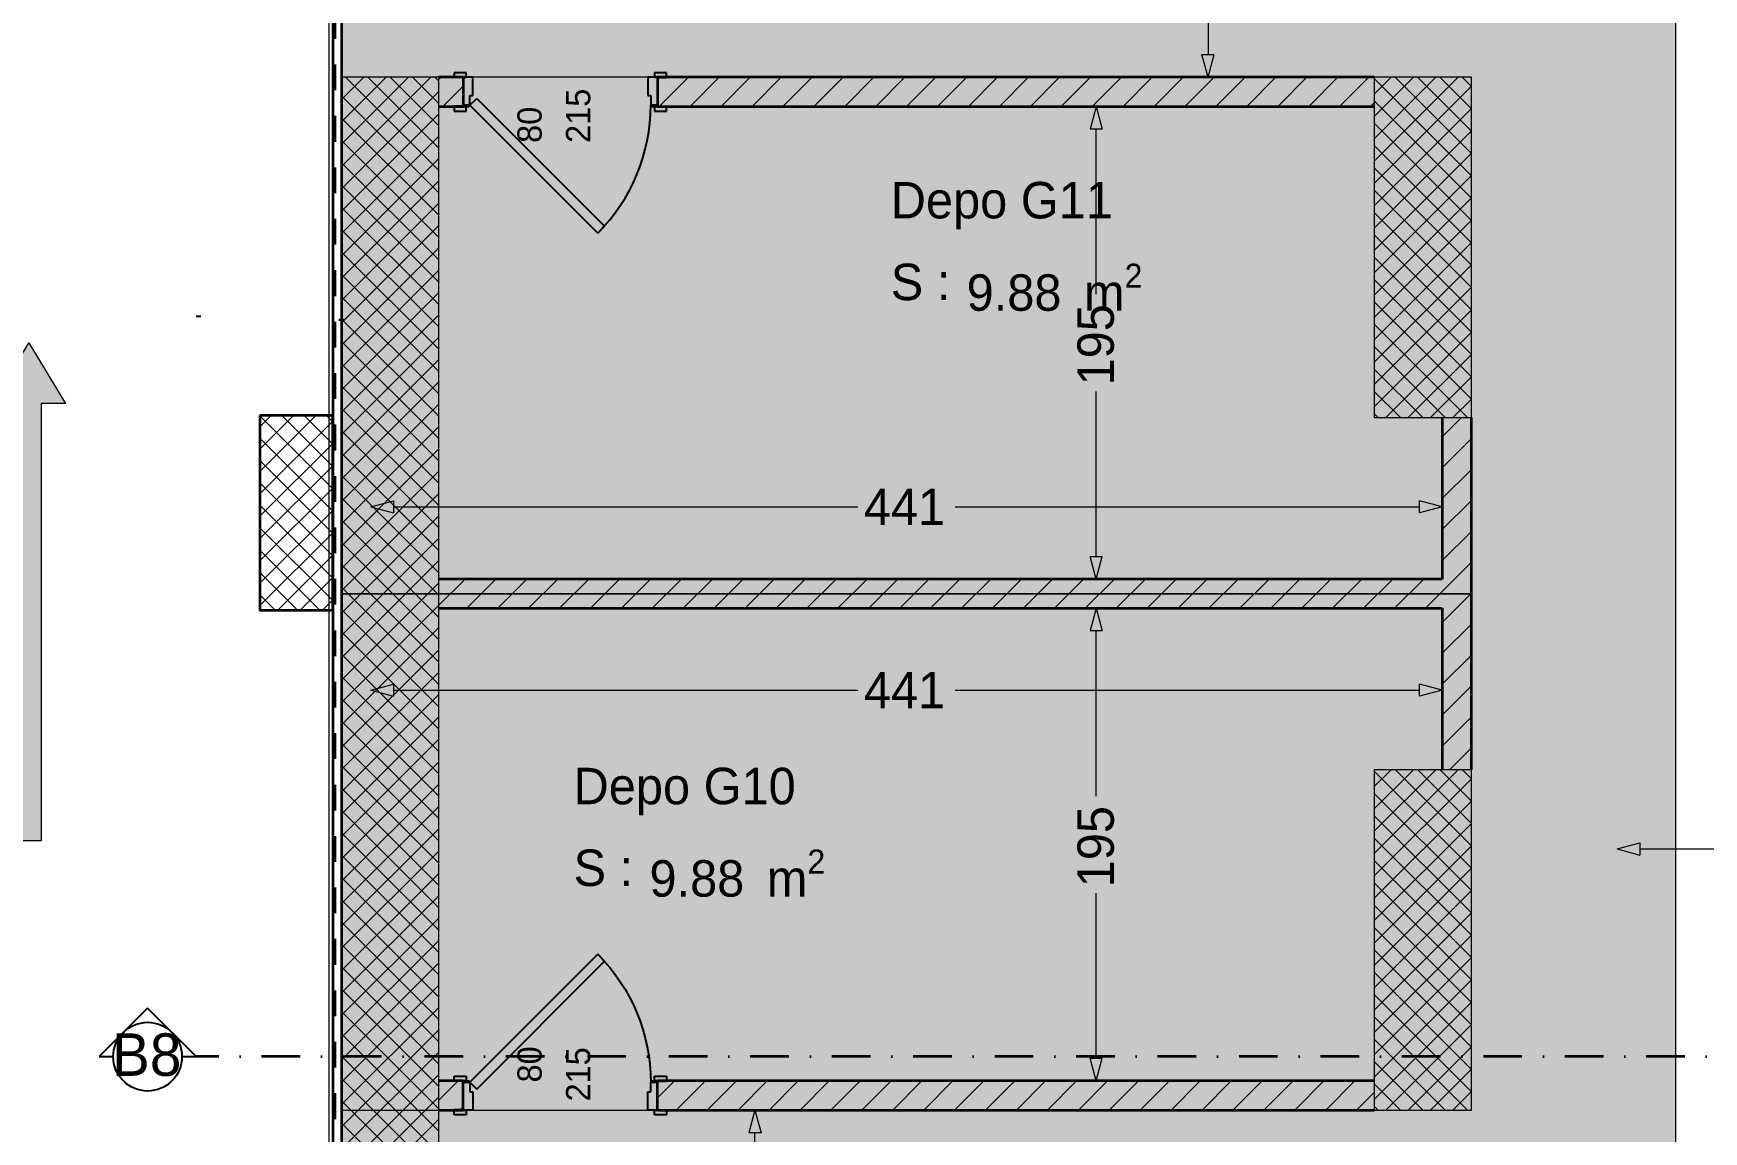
# Model space of a CAD drawing. Header units: millimetres. Extents: x 635850 to 824661, y -5878409 to -5774454.
# Drawn here: x 749086 to 755960, y -5802591 to -5798072 of the extents above; entities that cross this region are included whole.
import ezdxf
from ezdxf.enums import TextEntityAlignment as Align

# ---------------------------------------------------------------- set-up
doc = ezdxf.new("R2010")
doc.units = ezdxf.units.MM
doc.header["$MEASUREMENT"] = 0
doc.linetypes.add('Dashed', pattern=[211.666667, 105.833333, -105.833333])
doc.linetypes.add('Dot & Dashed', pattern=[335.138881, 158.75, -88.194444, 0, -88.194437])
for name, color, linetype, lineweight in [('0_Pen_No__1', 7, 'Continuous', 13), ('A - Ndertesa 5 - 2D Drafting - General_Pen_No__6', 5, 'Continuous', 35), ('A - Ndertesa 6 - Pllaka meskatit_Pen_No__22', 8, 'Continuous', 35), ('A - Ndertesa 6- Shtyllat_Pen_No__101', 252, 'Continuous', 13), ('A - Ndertesa 6- Shtyllat_Pen_No__22', 8, 'Continuous', 35), ('A - Ndertesa 7  - Pllaka meskatitt_Pen_No__7', 7, 'Continuous', 35), ('A - Ndertesa 7 - Muret_Pen_No__22', 8, 'Continuous', 35), ('A - Ndertesa 7 - Shtyllat_Pen_No__1', 7, 'Continuous', 13), ('A - Ndertesa 7 - Shtyllat_Pen_No__101', 252, 'Continuous', 13), ('ARCHICAD Doors_Pen_No__22', 8, 'Continuous', 35), ('ARCHICAD Doors_Pen_No__42', 8, 'Continuous', 25), ('ARCHICAD Zone Stamps_Pen_No__101', 252, 'Continuous', 13), ('Drawing & Figure_Pen_No__42', 8, 'Continuous', 25)]:
    doc.layers.add(name, color=color, linetype=linetype, lineweight=lineweight)
for name, color, linetype, lineweight, true_color in [('0_Pen_No__102', 7, 'Continuous', 13, 0xcccccc), ('0_Pen_No__62', 7, 'Continuous', 20, 0xaaaaaa), ('2D Drafting - General_Pen_No__241', 7, 'Continuous', 13, 0xe8e8e8), ('A - Ndertesa  6- Dimensionimi Bazike_Pen_No__102', 7, 'Continuous', 13, 0xcccccc), ('A - Ndertesa  6- Dimensionimi Bazike_Pen_No__82', 7, 'Continuous', 20, 0xaaaaaa), ('A - Ndertesa 5 - Sanitaria_Pen_No__82', 7, 'Continuous', 20, 0xaaaaaa), ('A - Ndertesa 6 - Zonat Bodrum_Pen_No__94', 7, 'Continuous', 13, 0xe4ad2c), ('A - Ndertesa 7 - Muret_Pen_No__102', 7, 'Continuous', 13, 0xcccccc), ('A - Ndertesa 7 - Ndertesa 4 - Dimensionimi Bazik_Pen_No__102', 7, 'Continuous', 13, 0xcccccc), ('A - Ndertesa 7 - Ndertesa 4 - Dimensionimi Bazik_Pen_No__82', 7, 'Continuous', 20, 0xaaaaaa), ('ARCHICAD Door Markers_Pen_No__112', 7, 'Continuous', 13, 0xd5aaaa), ('Drawing & Figure_Pen_No__102', 7, 'Continuous', 13, 0xcccccc), ('Drawing & Figure_Pen_No__82', 7, 'Continuous', 20, 0xaaaaaa), ('Marker - Section_Pen_No__48', 7, 'Continuous', 25, 0xa80f02), ('Marker - Section_Pen_No__8', 7, 'Continuous', 35, 0xa80f02)]:
    doc.layers.add(name, color=color, linetype=linetype, lineweight=lineweight, true_color=true_color)
for name, color, linetype in [('A - Ndertesa  6- Dimensionimi Bazike', 7, 'Continuous'), ('A - Ndertesa 6 - Pllaka meskatit', 7, 'Continuous'), ('A - Ndertesa 6 - Zonat Bodrum', 7, 'Continuous'), ('A - Ndertesa 6- Shtyllat', 7, 'Continuous'), ('A - Ndertesa 7  - Pllaka meskatitt', 7, 'Continuous'), ('A - Ndertesa 7 - Muret', 7, 'Continuous'), ('A - Ndertesa 7 - Ndertesa 4 - Dimensionimi Bazik', 7, 'Continuous'), ('A - Ndertesa 7 - Shtyllat', 7, 'Continuous'), ('ARCHICAD Doors', 7, 'Continuous'), ('Marker - Section', 7, 'Continuous')]:
    doc.layers.add(name, color=color, linetype=linetype)
doc.styles.add('GENERATED_STYLE_1', font='GOTHIC.TTF')
doc.dimstyles.new('GENERATED_STYLE__1', dxfattribs={"dimtxt": 150, "dimasz": 91.78744, "dimexe": 0.18, "dimexo": 0.0625, "dimgap": 0, "dimtad": 0, "dimdec": 0, "dimlfac": 0.1, "dimzin": 0, "dimdsep": 46, "dimtxsty": 'GENERATED_STYLE_1', "dimblk": 'ARROWHEAD_5', "dimblk1": 'ARROWHEAD_5', "dimblk2": 'ARROWHEAD_5', "dimcen": 0.09, "dimse1": 1, "dimse2": 1, "dimclrd": 256, "dimclre": 256, "dimclrt": 256, "dimadec": 0, "dimazin": 0, "dimtfac": 1, "dimtdec": 4, "dimtmove": 0, "dimatfit": 3, "dimfxl": 0, "dimtolj": 1, "dimtzin": 0, "dimarcsym": 0})
doc.dimstyles.new('GENERATED_STYLE__2', dxfattribs={"dimtxt": 150, "dimasz": 91.78744, "dimexe": 0.18, "dimexo": 0.0625, "dimgap": 0, "dimtad": 0, "dimtih": 1, "dimtoh": 1, "dimdec": 0, "dimlfac": 0.1, "dimzin": 0, "dimdsep": 46, "dimtxsty": 'GENERATED_STYLE_1', "dimblk": 'ARROWHEAD_5', "dimblk1": 'ARROWHEAD_5', "dimblk2": 'ARROWHEAD_5', "dimcen": 0.09, "dimse1": 1, "dimse2": 1, "dimclrd": 256, "dimclre": 256, "dimclrt": 256, "dimadec": 0, "dimazin": 0, "dimtfac": 1, "dimtdec": 4, "dimtmove": 0, "dimatfit": 3, "dimfxl": 0, "dimtolj": 1, "dimtzin": 0, "dimarcsym": 0})
pattern_1 = [(45, (664183.82, -5827429.525), (-63.63961, 63.63961), [])]
pattern_2 = [(45, (664183.82, -5827429.525), (-45.96194, 45.96194), []), (135, (664183.82, -5827429.525), (45.96194, 45.96194), [])]

# ---------------------------------------------------------------- blocks, each defined once
blk = doc.blocks.new('Depo G10__34', base_point=(751837.6, -5801340.6))
at = {"layer": 'A - Ndertesa 6 - Zonat Bodrum_Pen_No__94', "linetype": 'Continuous', "lineweight": 0, "true_color": 0xffffff}
blk.add_hatch(color=7, dxfattribs=at).paths.add_polyline_path([(755005, -5802502.3), (755005, -5800377.3), (750355, -5800377.3), (750355, -5802502.3)])
at = {"layer": 'ARCHICAD Zone Stamps_Pen_No__101', "color": 252, "lineweight": 13, "insert": (751621.9, -5801430.1), "char_height": 150, "attachment_point": 1, "style": 'GENERATED_STYLE_1'}
blk.add_mtext('\\A1;{\\pql;\\pt0,5050;\\fCentury Gothic|b0|i0|c0|p34;9.88\\fCentury Gothic|b0|i0|c0|p34;\\A1{\\H.66x;\\S^  ;}\\fCentury Gothic|b0|i0|c0|p34; m\\fCentury Gothic|b0|i0|c0|p34;\\A1{\\H.66x;\\S2^  ;}}', dxfattribs=at)
at = {"layer": 'ARCHICAD Zone Stamps_Pen_No__101', "color": 252, "lineweight": 13, "style": 'GENERATED_STYLE_1'}
for tag, p in [('DUMMY_849', (752365.6, -5801037.9)), ('ROOM_NAME', (751309.6, -5801093.7)), ('calculatedAreaCode', (751309.6, -5801430.1))]:
    blk.add_attdef(tag, text='', height=150, dxfattribs=at).set_placement(p, align=Align.TOP_LEFT)
blk = doc.blocks.new('Depo G11__35', base_point=(753143, -5798929.8))
at = {"layer": 'A - Ndertesa 6 - Zonat Bodrum_Pen_No__94', "linetype": 'Continuous', "lineweight": 0, "true_color": 0xffffff}
blk.add_hatch(color=7, dxfattribs=at).paths.add_polyline_path([(755005, -5800377.3), (755005, -5798252.3), (750355, -5798252.3), (750355, -5800377.3)])
at = {"layer": 'ARCHICAD Zone Stamps_Pen_No__101', "color": 252, "lineweight": 13, "insert": (752927.3, -5799019.3), "char_height": 150, "attachment_point": 1, "style": 'GENERATED_STYLE_1'}
blk.add_mtext('\\A1;{\\pql;\\pt0,5050;\\fCentury Gothic|b0|i0|c0|p34;9.88\\fCentury Gothic|b0|i0|c0|p34;\\A1{\\H.66x;\\S^  ;}\\fCentury Gothic|b0|i0|c0|p34; m\\fCentury Gothic|b0|i0|c0|p34;\\A1{\\H.66x;\\S2^  ;}}', dxfattribs=at)
at = {"layer": 'ARCHICAD Zone Stamps_Pen_No__101', "color": 252, "lineweight": 13, "style": 'GENERATED_STYLE_1'}
for tag, p in [('DUMMY_849', (753671, -5798627.1)), ('ROOM_NAME', (752615, -5798682.9)), ('calculatedAreaCode', (752615, -5799019.3))]:
    blk.add_attdef(tag, text='', height=150, dxfattribs=at).set_placement(p, align=Align.TOP_LEFT)
blk = doc.blocks.new('Slab_3', base_point=(703704.3, -5790215.9))
at = {"layer": 'A - Ndertesa 6 - Pllaka meskatit_Pen_No__22', "color": 8, "linetype": 'Continuous', "lineweight": 35, "flags": 128}
blk.add_lwpolyline([(703704.3, -5790215.9), (739063.3, -5786585.5), (739063.1, -5784103.9), (741098.5, -5781712.3), (750316.6, -5780623.6), (750320.1, -5821668.9), (726661.7, -5822732.9), (707158.2, -5823855.1)], close=True, dxfattribs=at)
blk = doc.blocks.new('Slab_4', base_point=(764617.5, -5778938.9))
at = {"layer": 'A - Ndertesa 7  - Pllaka meskatitt_Pen_No__7', "color": 7, "linetype": 'Continuous', "lineweight": 35, "flags": 128}
blk.add_lwpolyline([(764617.5, -5778938.9), (750355, -5780623.3), (750355, -5821675.8), (764660.1, -5821033.7), (785655, -5820354.8), (785655, -5777754.2), (764617.5, -5778938.7)], close=True, dxfattribs=at)
blk = doc.blocks.new('Door 25')
at = {"layer": 'ARCHICAD Doors_Pen_No__22', "color": 8, "linetype": 'Continuous', "lineweight": 35}
for p, q in [((-400, 5), (-437, 5)), ((-400, 5), (-437, 5)), ((-400, 0), (-400, 5)), ((-400, 0), (-400, 5)), ((-400, -115), (-400, 0)), ((-400, -115), (-400, 0)), ((400, 0), (400, 5)), ((400, 0), (400, 5)), ((400, 5), (437, 5)), ((400, 5), (437, 5)), ((400, -115), (400, 0)), ((400, -115), (400, 0)), ((-400, -115), (-437, -115)), ((-400, -115), (-437, -115)), ((400, -115), (437, -115)), ((400, -115), (437, -115))]:
    blk.add_line(p, q, dxfattribs=at)
at = {"layer": 'ARCHICAD Doors_Pen_No__42', "color": 8, "linetype": 'Continuous', "lineweight": 25}
for p, q in [((-182.4, 497.8), (-154.1, 526.1)), ((343.7, -28.3), (-182.4, 497.8)), ((-154.1, 526.1), (372, 0)), ((-387, 24), (-437, 24)), ((-437, 24), (-437, 5)), ((-437, 5), (-387, 5)), ((-375, 5), (-400, 5)), ((-400, 5), (-400, 0)), ((-400, 0), (-375, 0)), ((-372, 0), (-400, 0)), ((-400, 0), (-400, -115)), ((-387, 5), (-387, 24)), ((-375, 0), (-375, 5)), ((-372, -40), (-372, 0)), ((372, 0), (343.7, -28.3)), ((400, 0), (372, 0)), ((372, 0), (372, -40)), ((400, 5), (375, 5)), ((375, 5), (375, 0)), ((375, 0), (400, 0)), ((437, 24), (387, 24)), ((387, 24), (387, 5)), ((387, 5), (437, 5)), ((400, 0), (400, 5)), ((400, -115), (400, 0)), ((437, 5), (437, 24)), ((-360, -40), (-372, -40)), ((-360, -115), (-360, -40)), ((372, -40), (360, -40)), ((360, -40), (360, -115)), ((-387, -115), (-437, -115)), ((-437, -115), (-437, -134)), ((-437, -134), (-387, -134)), ((-400, -115), (-360, -115)), ((-387, -134), (-387, -115)), ((360, -115), (400, -115)), ((437, -115), (387, -115)), ((387, -115), (387, -134)), ((387, -134), (437, -134)), ((437, -134), (437, -115))]:
    blk.add_line(p, q, dxfattribs=at)
blk.add_arc((372, 0), 744, 135, 180, dxfattribs=at)
blk = doc.blocks.new('D Marker 25_20')
at = {"layer": 'ARCHICAD Door Markers_Pen_No__112', "color": 9, "lineweight": 13, "true_color": 0xd5aaaa, "char_height": 100, "attachment_point": 7, "rotation": 90, "style": 'GENERATED_STYLE_1'}
for s, insert in [('\\A1;{\\pql;\\pt0;\\fCentury Gothic|b0|i0|c0|p34;80\\fCentury Gothic|b0|i0|c0|p34;\\A1{\\H.66x;\\S^  ;}\\fCentury Gothic|b0|i0|c0|p34;\\fCentury Gothic|b0|i0|c0|p34;}', (-47.5, -6.2)), ('\\A1;{\\pql;\\pt0;\\fCentury Gothic|b0|i0|c0|p34;215\\fCentury Gothic|b0|i0|c0|p34;\\A1{\\H.66x;\\S^  ;}\\fCentury Gothic|b0|i0|c0|p34;\\fCentury Gothic|b0|i0|c0|p34;}', (152.5, -84.4))]:
    blk.add_mtext(s, dxfattribs=dict(at, insert=insert))
blk = doc.blocks.new('Wall_255', base_point=(750355, -5802502.3))
at = {"layer": 'A - Ndertesa 7 - Muret_Pen_No__102', "linetype": 'Continuous', "lineweight": 13, "true_color": 0xcccccc}
h = blk.add_hatch(dxfattribs=at)
h.set_pattern_fill('Masonry_Block', color=254, style=0, pattern_type=2)
h.set_pattern_definition(pattern_1)
h.paths.add_polyline_path([(750755, -5802382.3), (750755, -5802502.3), (750855, -5802502.3), (750855, -5802382.3)])
h = blk.add_hatch(dxfattribs=at)
h.set_pattern_fill('Masonry_Block', color=254, style=0, pattern_type=2)
h.set_pattern_definition(pattern_1)
h.paths.add_polyline_path([(751655, -5802502.3), (754605, -5802502.3), (754605, -5802382.3), (751655, -5802382.3)])
at = {"layer": 'A - Ndertesa 7 - Muret_Pen_No__22', "color": 8, "linetype": 'Continuous', "lineweight": 35}
for p, q in [((750855, -5802382.3), (750818, -5802382.3)), ((750855, -5802387.3), (750855, -5802382.3)), ((750855, -5802502.3), (750855, -5802387.3)), ((751655, -5802382.3), (751692, -5802382.3)), ((751655, -5802387.3), (751655, -5802382.3)), ((751655, -5802502.3), (751655, -5802387.3)), ((750855, -5802502.3), (750818, -5802502.3)), ((751655, -5802502.3), (751692, -5802502.3))]:
    blk.add_line(p, q, dxfattribs=at)
at = {"layer": 'A - Ndertesa 7 - Muret_Pen_No__22', "color": 8, "linetype": 'Continuous', "lineweight": 35, "flags": 128}
for points in [[(750855, -5802382.3), (750755, -5802382.3)], [(754605, -5802382.3), (751655, -5802382.3)], [(750755, -5802502.3), (750855, -5802502.3)], [(751655, -5802502.3), (754605, -5802502.3)]]:
    blk.add_lwpolyline(points, dxfattribs=at)
at = {"layer": 'ARCHICAD Door Markers_Pen_No__112', "color": 9, "lineweight": 13, "true_color": 0xd5aaaa}
blk.add_blockref('D Marker 25_20', (751255, -5802382.3), dxfattribs=at)
at = {"layer": 'ARCHICAD Doors', "color": 21, "linetype": 'Continuous', "lineweight": 18, "true_color": 0xff9955, "xscale": -1, "zscale": 1000}
blk.add_blockref('Door 25', (751255, -5802387.3), dxfattribs=at)
blk = doc.blocks.new('Wall_256', base_point=(755005, -5802502.3))
at = {"layer": 'A - Ndertesa 7 - Muret_Pen_No__102', "linetype": 'Continuous', "lineweight": 13, "true_color": 0xcccccc}
h = blk.add_hatch(dxfattribs=at)
h.set_pattern_fill('Masonry_Block', color=254, style=0, pattern_type=2)
h.set_pattern_definition(pattern_1)
h.paths.add_polyline_path([(755005, -5799652.3), (754885, -5799652.3), (754885, -5801102.3), (755005, -5801102.3)])
at = {"layer": 'A - Ndertesa 7 - Muret_Pen_No__22', "color": 8, "linetype": 'Continuous', "lineweight": 35, "flags": 128}
for points in [[(754885, -5799652.3), (754885, -5800317.3)], [(755005, -5801102.3), (755005, -5799652.3)], [(754885, -5800437.3), (754885, -5801102.3)]]:
    blk.add_lwpolyline(points, dxfattribs=at)
blk = doc.blocks.new('D Marker 25_19')
at = {"layer": 'ARCHICAD Door Markers_Pen_No__112', "color": 9, "lineweight": 13, "true_color": 0xd5aaaa, "char_height": 100, "attachment_point": 7, "rotation": 270, "style": 'GENERATED_STYLE_1'}
for s, insert in [('\\A1;{\\pql;\\pt0;\\fCentury Gothic|b0|i0|c0|p34;215\\fCentury Gothic|b0|i0|c0|p34;\\A1{\\H.66x;\\S^  ;}\\fCentury Gothic|b0|i0|c0|p34;\\fCentury Gothic|b0|i0|c0|p34;}', (-152.5, 150)), ('\\A1;{\\pql;\\pt0;\\fCentury Gothic|b0|i0|c0|p34;80\\fCentury Gothic|b0|i0|c0|p34;\\A1{\\H.66x;\\S^  ;}\\fCentury Gothic|b0|i0|c0|p34;\\fCentury Gothic|b0|i0|c0|p34;}', (47.5, 150))]:
    blk.add_mtext(s, dxfattribs=dict(at, insert=insert))
blk = doc.blocks.new('Wall_257', base_point=(755005, -5798252.3))
at = {"layer": 'A - Ndertesa 7 - Muret_Pen_No__102', "linetype": 'Continuous', "lineweight": 13, "true_color": 0xcccccc}
h = blk.add_hatch(dxfattribs=at)
h.set_pattern_fill('Masonry_Block', color=254, style=0, pattern_type=2)
h.set_pattern_definition(pattern_1)
h.paths.add_polyline_path([(750755, -5798252.3), (750755, -5798372.3), (750855, -5798372.3), (750855, -5798252.3)])
h = blk.add_hatch(dxfattribs=at)
h.set_pattern_fill('Masonry_Block', color=254, style=0, pattern_type=2)
h.set_pattern_definition(pattern_1)
h.paths.add_polyline_path([(754605, -5798252.3), (751655, -5798252.3), (751655, -5798372.3), (754605, -5798372.3)])
at = {"layer": 'A - Ndertesa 7 - Muret_Pen_No__22', "color": 8, "linetype": 'Continuous', "lineweight": 35}
for p, q in [((750855, -5798252.3), (750818, -5798252.3)), ((750855, -5798252.3), (750855, -5798367.3)), ((751655, -5798252.3), (751692, -5798252.3)), ((751655, -5798252.3), (751655, -5798367.3)), ((750855, -5798372.3), (750818, -5798372.3)), ((750855, -5798367.3), (750855, -5798372.3)), ((751655, -5798367.3), (751655, -5798372.3)), ((751655, -5798372.3), (751692, -5798372.3))]:
    blk.add_line(p, q, dxfattribs=at)
at = {"layer": 'A - Ndertesa 7 - Muret_Pen_No__22', "color": 8, "linetype": 'Continuous', "lineweight": 35, "flags": 128}
for points in [[(750855, -5798252.3), (750755, -5798252.3)], [(754605, -5798252.3), (751655, -5798252.3)], [(750755, -5798372.3), (750855, -5798372.3)], [(751655, -5798372.3), (754605, -5798372.3)]]:
    blk.add_lwpolyline(points, dxfattribs=at)
at = {"layer": 'ARCHICAD Door Markers_Pen_No__112', "color": 9, "lineweight": 13, "true_color": 0xd5aaaa, "rotation": 180}
blk.add_blockref('D Marker 25_19', (751255, -5798372.3), dxfattribs=at)
at = {"layer": 'ARCHICAD Doors', "color": 21, "linetype": 'Continuous', "lineweight": 18, "true_color": 0xff9955, "zscale": 1000, "rotation": 180}
blk.add_blockref('Door 25', (751255, -5798367.3), dxfattribs=at)
blk = doc.blocks.new('Wall_259', base_point=(750355, -5800377.3))
at = {"layer": 'A - Ndertesa 7 - Muret_Pen_No__102', "linetype": 'Continuous', "lineweight": 13, "true_color": 0xcccccc}
h = blk.add_hatch(dxfattribs=at)
h.set_pattern_fill('Masonry_Block', color=254, style=0, pattern_type=2)
h.set_pattern_definition(pattern_1)
h.paths.add_polyline_path([(750755, -5800317.3), (750755, -5800437.3), (754885, -5800437.3), (754885, -5800317.3)])
at = {"layer": 'A - Ndertesa 7 - Muret_Pen_No__22', "color": 8, "linetype": 'Continuous', "lineweight": 35, "flags": 128}
for points in [[(754885, -5800317.3), (750755, -5800317.3)], [(750755, -5800437.3), (754885, -5800437.3)]]:
    blk.add_lwpolyline(points, dxfattribs=at)
blk = doc.blocks.new('Column_231', base_point=(750168.2, -5800044.4))
at = {"layer": 'A - Ndertesa 6- Shtyllat_Pen_No__101', "linetype": 'Continuous', "lineweight": 13}
h = blk.add_hatch(dxfattribs=at)
h.set_pattern_fill('Concrete_Block', color=252, style=0, pattern_type=2)
h.set_pattern_definition(pattern_2)
h.paths.add_polyline_path([(750018.2, -5799644.4), (750018.3, -5800444.4), (750318.3, -5800444.4), (750318.2, -5799644.4)])
at = {"layer": 'A - Ndertesa 6- Shtyllat_Pen_No__22', "color": 8, "linetype": 'Continuous', "lineweight": 35, "flags": 128}
blk.add_lwpolyline([(750018.2, -5799644.4), (750018.3, -5800444.4), (750318.3, -5800444.4), (750318.2, -5799644.4)], close=True, dxfattribs=at)
blk = doc.blocks.new('Column_291', base_point=(754805, -5798952.3))
at = {"layer": 'A - Ndertesa 7 - Shtyllat_Pen_No__101', "linetype": 'Continuous', "lineweight": 13}
h = blk.add_hatch(dxfattribs=at)
h.set_pattern_fill('Concrete_Block', color=252, style=0, pattern_type=2)
h.set_pattern_definition(pattern_2)
h.paths.add_polyline_path([(755005, -5798252.3), (754605, -5798252.3), (754605, -5799652.3), (755005, -5799652.3)])
at = {"layer": 'A - Ndertesa 7 - Shtyllat_Pen_No__1', "color": 7, "linetype": 'Continuous', "lineweight": 13, "flags": 128}
blk.add_lwpolyline([(755005, -5798252.3), (754605, -5798252.3), (754605, -5799652.3), (755005, -5799652.3)], close=True, dxfattribs=at)
blk = doc.blocks.new('Column_299', base_point=(754805, -5801802.3))
at = {"layer": 'A - Ndertesa 7 - Shtyllat_Pen_No__101', "linetype": 'Continuous', "lineweight": 13}
h = blk.add_hatch(dxfattribs=at)
h.set_pattern_fill('Concrete_Block', color=252, style=0, pattern_type=2)
h.set_pattern_definition(pattern_2)
h.paths.add_polyline_path([(755005, -5801102.3), (754605, -5801102.3), (754605, -5802502.3), (755005, -5802502.3)])
at = {"layer": 'A - Ndertesa 7 - Shtyllat_Pen_No__1', "color": 7, "linetype": 'Continuous', "lineweight": 13, "flags": 128}
blk.add_lwpolyline([(755005, -5801102.3), (754605, -5801102.3), (754605, -5802502.3), (755005, -5802502.3)], close=True, dxfattribs=at)
blk = doc.blocks.new('Column_302', base_point=(750555, -5800477.3))
at = {"layer": 'A - Ndertesa 7 - Shtyllat_Pen_No__101', "linetype": 'Continuous', "lineweight": 13}
h = blk.add_hatch(dxfattribs=at)
h.set_pattern_fill('Concrete_Block', color=252, style=0, pattern_type=2)
h.set_pattern_definition(pattern_2)
h.paths.add_polyline_path([(750755, -5798252.3), (750355, -5798252.3), (750355, -5802702.3), (750755, -5802702.3)])
at = {"layer": 'A - Ndertesa 7 - Shtyllat_Pen_No__1', "color": 7, "linetype": 'Continuous', "lineweight": 13, "flags": 128}
blk.add_lwpolyline([(750755, -5798252.3), (750355, -5798252.3), (750355, -5802702.3), (750755, -5802702.3)], close=True, dxfattribs=at)
blk = doc.blocks.new('*D1621', base_point=(664183.8, -5827429.5))
at = {"layer": 'A - Ndertesa  6- Dimensionimi Bazike_Pen_No__102', "linetype": 'Continuous', "lineweight": 13, "true_color": 0xcccccc}
for points in [[(750317.9, -5795844.8), (750222.5, -5795829.4), (750227.6, -5795879.2)], [(704761.7, -5800522.2), (704857.1, -5800537.6), (704852, -5800487.8)]]:
    blk.add_hatch(color=254, dxfattribs=at).paths.add_polyline_path(points)
at = {"layer": 'A - Ndertesa  6- Dimensionimi Bazike_Pen_No__102', "color": 254, "linetype": 'Continuous', "lineweight": 13, "true_color": 0xcccccc}
for p, q in [((750227.6, -5795879.2), (750222.5, -5795829.4)), ((750317.9, -5795844.8), (750222.5, -5795829.4)), ((727824.9, -5798154.2), (750225.1, -5795854.3)), ((750317.9, -5795844.8), (750227.6, -5795879.2)), ((704854.5, -5800512.7), (727254.7, -5798212.8)), ((704761.7, -5800522.2), (704852, -5800487.8)), ((704852, -5800487.8), (704857.1, -5800537.6)), ((704761.7, -5800522.2), (704857.1, -5800537.6))]:
    blk.add_line(p, q, dxfattribs=at)
at = {"layer": 'A - Ndertesa  6- Dimensionimi Bazike_Pen_No__82', "color": 253, "lineweight": 20, "true_color": 0xaaaaaa, "insert": (727286.2, -5798284.9), "char_height": 150, "attachment_point": 7, "rotation": 5.86225, "style": 'GENERATED_STYLE_1'}
blk.add_mtext('\\A1;{\\pql;\\fCentury Gothic|b0|i0|c0|p34;4,580}', dxfattribs=at)
blk = doc.blocks.new('ARROWHEAD_5')
at = {"linetype": 'Continuous', "lineweight": 0}
blk.add_hatch(color=0, dxfattribs=at).paths.add_polyline_path([(-1, 0.2679), (0, 0), (-1, -0.2679)])
at = {"color": 0, "linetype": 'Continuous', "lineweight": 0}
blk.add_line((0, 0), (-1, 0), dxfattribs=at)
blk = doc.blocks.new('*D1629', base_point=(664183.8, -5827429.5))
at = {"layer": 'A - Ndertesa 7 - Ndertesa 4 - Dimensionimi Bazik_Pen_No__102', "linetype": 'Continuous', "lineweight": 13, "true_color": 0xcccccc}
for points in [[(757581, -5793251.4), (757606, -5793158.1), (757556, -5793158.1)], [(757581, -5793251.4), (757556, -5793344.7), (757606, -5793344.7)], [(757581, -5814274.6), (757606, -5814181.3), (757556, -5814181.3)], [(757581, -5814274.6), (757556, -5814367.9), (757606, -5814367.9)]]:
    blk.add_hatch(color=254, dxfattribs=at).paths.add_polyline_path(points)
at = {"layer": 'A - Ndertesa 7 - Ndertesa 4 - Dimensionimi Bazik_Pen_No__102', "color": 254, "linetype": 'Continuous', "lineweight": 13, "true_color": 0xcccccc}
for p, q in [((757581, -5793251.4), (757556, -5793344.7)), ((757581, -5793251.4), (757606, -5793344.7)), ((757606, -5793344.7), (757556, -5793344.7)), ((757581, -5803476.4), (757581, -5793344.7)), ((757581, -5814181.3), (757581, -5804049.6)), ((757556, -5814181.3), (757606, -5814181.3)), ((757581, -5814274.6), (757556, -5814181.3)), ((757581, -5814274.6), (757606, -5814181.3))]:
    blk.add_line(p, q, dxfattribs=at)
at = {"layer": 'A - Ndertesa 7 - Ndertesa 4 - Dimensionimi Bazik_Pen_No__82', "color": 253, "lineweight": 20, "true_color": 0xaaaaaa, "insert": (757656, -5804025.6), "char_height": 150, "attachment_point": 7, "rotation": 90, "style": 'GENERATED_STYLE_1'}
blk.add_mtext('\\A1;{\\pql;\\fCentury Gothic|b0|i0|c0|p34;2,102}', dxfattribs=at)
blk = doc.blocks.new('*D1678', base_point=(664183.8, -5827429.5))
at = {"layer": 'A - Ndertesa 7 - Ndertesa 4 - Dimensionimi Bazik_Pen_No__102', "linetype": 'Continuous', "lineweight": 13, "true_color": 0xcccccc}
for points in [[(755604.5, -5801427.6), (755697.8, -5801452.6), (755697.8, -5801402.6)], [(760455, -5801427.6), (760361.7, -5801402.6), (760361.7, -5801452.6)]]:
    blk.add_hatch(color=254, dxfattribs=at).paths.add_polyline_path(points)
at = {"layer": 'A - Ndertesa 7 - Ndertesa 4 - Dimensionimi Bazik_Pen_No__102', "color": 254, "linetype": 'Continuous', "lineweight": 13, "true_color": 0xcccccc}
for p, q in [((755604.5, -5801427.6), (755697.8, -5801402.6)), ((755604.5, -5801427.6), (755697.8, -5801452.6)), ((755697.8, -5801402.6), (755697.8, -5801452.6)), ((755697.8, -5801427.6), (757830, -5801427.6)), ((758229.5, -5801427.6), (760361.7, -5801427.6)), ((760361.7, -5801452.6), (760361.7, -5801402.6)), ((760455, -5801427.6), (760361.7, -5801402.6)), ((760455, -5801427.6), (760361.7, -5801452.6))]:
    blk.add_line(p, q, dxfattribs=at)
at = {"layer": 'A - Ndertesa 7 - Ndertesa 4 - Dimensionimi Bazik_Pen_No__82', "color": 253, "lineweight": 20, "true_color": 0xaaaaaa, "insert": (757854, -5801502.6), "char_height": 150, "attachment_point": 7, "style": 'GENERATED_STYLE_1'}
blk.add_mtext('\\A1;{\\pql;\\fCentury Gothic|b0|i0|c0|p34;485}', dxfattribs=at)
blk = doc.blocks.new('*D1682', base_point=(664183.8, -5827429.5))
at = {"layer": 'A - Ndertesa 7 - Ndertesa 4 - Dimensionimi Bazik_Pen_No__102', "linetype": 'Continuous', "lineweight": 13, "true_color": 0xcccccc}
for points in [[(753921.2, -5795751.3), (753946.2, -5795658), (753896.2, -5795657.9)], [(753921.2, -5795751.3), (753896.1, -5795844.6), (753946.1, -5795844.6)], [(753920.8, -5798252.2), (753945.9, -5798158.9), (753895.9, -5798158.9)]]:
    blk.add_hatch(color=254, dxfattribs=at).paths.add_polyline_path(points)
at = {"layer": 'A - Ndertesa 7 - Ndertesa 4 - Dimensionimi Bazik_Pen_No__102', "color": 254, "linetype": 'Continuous', "lineweight": 13, "true_color": 0xcccccc}
for p, q in [((753921.2, -5795751.3), (753896.2, -5795657.9)), ((753921.2, -5795751.3), (753946.2, -5795658)), ((753921.2, -5795751.3), (753896.1, -5795844.6)), ((753921.2, -5795751.3), (753946.1, -5795844.6)), ((753946.1, -5795844.6), (753896.1, -5795844.6)), ((753921.1, -5795844.6), (753921, -5796801.9)), ((753921, -5797201.5), (753920.9, -5798158.9)), ((753895.9, -5798158.9), (753945.9, -5798158.9)), ((753920.8, -5798252.2), (753895.9, -5798158.9)), ((753920.8, -5798252.2), (753945.9, -5798158.9))]:
    blk.add_line(p, q, dxfattribs=at)
at = {"layer": 'A - Ndertesa 7 - Ndertesa 4 - Dimensionimi Bazik_Pen_No__82', "color": 253, "lineweight": 20, "true_color": 0xaaaaaa, "insert": (753996, -5797177.5), "char_height": 150, "attachment_point": 7, "rotation": 89.99283, "style": 'GENERATED_STYLE_1'}
blk.add_mtext('\\A1;{\\pql;\\fCentury Gothic|b0|i0|c0|p34;250}', dxfattribs=at)
blk = doc.blocks.new('*D1687', base_point=(664183.8, -5827429.5))
at = {"layer": 'A - Ndertesa 7 - Ndertesa 4 - Dimensionimi Bazik_Pen_No__102', "linetype": 'Continuous', "lineweight": 13, "true_color": 0xcccccc}
for points in [[(750475, -5800019.6), (750568.3, -5800044.6), (750568.3, -5799994.6)], [(754885, -5800019.6), (754791.7, -5799994.6), (754791.7, -5800044.6)]]:
    blk.add_hatch(color=254, dxfattribs=at).paths.add_polyline_path(points)
at = {"layer": 'A - Ndertesa 7 - Ndertesa 4 - Dimensionimi Bazik_Pen_No__102', "color": 254, "linetype": 'Continuous', "lineweight": 13, "true_color": 0xcccccc}
for p, q in [((750475, -5800019.6), (750568.3, -5799994.6)), ((750475, -5800019.6), (750568.3, -5800044.6)), ((750568.3, -5799994.6), (750568.3, -5800044.6)), ((750568.3, -5800019.6), (752480.2, -5800019.6)), ((752879.8, -5800019.6), (754791.7, -5800019.6)), ((754791.7, -5800044.6), (754791.7, -5799994.6)), ((754885, -5800019.6), (754791.7, -5799994.6)), ((754885, -5800019.6), (754791.7, -5800044.6))]:
    blk.add_line(p, q, dxfattribs=at)
at = {"layer": 'A - Ndertesa 7 - Ndertesa 4 - Dimensionimi Bazik_Pen_No__82', "color": 253, "lineweight": 20, "true_color": 0xaaaaaa, "insert": (752504.2, -5800094.6), "char_height": 150, "attachment_point": 7, "style": 'GENERATED_STYLE_1'}
blk.add_mtext('\\A1;{\\pql;\\fCentury Gothic|b0|i0|c0|p34;441}', dxfattribs=at)
blk = doc.blocks.new('*D1688', base_point=(664183.8, -5827429.5))
at = {"layer": 'A - Ndertesa 7 - Ndertesa 4 - Dimensionimi Bazik_Pen_No__102', "linetype": 'Continuous', "lineweight": 13, "true_color": 0xcccccc}
for points in [[(750475, -5800774.3), (750568.3, -5800799.3), (750568.3, -5800749.3)], [(754885, -5800774.3), (754791.7, -5800749.3), (754791.7, -5800799.3)]]:
    blk.add_hatch(color=254, dxfattribs=at).paths.add_polyline_path(points)
at = {"layer": 'A - Ndertesa 7 - Ndertesa 4 - Dimensionimi Bazik_Pen_No__102', "color": 254, "linetype": 'Continuous', "lineweight": 13, "true_color": 0xcccccc}
for p, q in [((750475, -5800774.3), (750568.3, -5800749.3)), ((750475, -5800774.3), (750568.3, -5800799.3)), ((750568.3, -5800749.3), (750568.3, -5800799.3)), ((750568.3, -5800774.3), (752480.2, -5800774.3)), ((752879.8, -5800774.3), (754791.7, -5800774.3)), ((754791.7, -5800799.3), (754791.7, -5800749.3)), ((754885, -5800774.3), (754791.7, -5800749.3)), ((754885, -5800774.3), (754791.7, -5800799.3))]:
    blk.add_line(p, q, dxfattribs=at)
at = {"layer": 'A - Ndertesa 7 - Ndertesa 4 - Dimensionimi Bazik_Pen_No__82', "color": 253, "lineweight": 20, "true_color": 0xaaaaaa, "insert": (752504.2, -5800849.3), "char_height": 150, "attachment_point": 7, "style": 'GENERATED_STYLE_1'}
blk.add_mtext('\\A1;{\\pql;\\fCentury Gothic|b0|i0|c0|p34;441}', dxfattribs=at)
blk = doc.blocks.new('*D1689', base_point=(664183.8, -5827429.5))
at = {"layer": 'A - Ndertesa 7 - Ndertesa 4 - Dimensionimi Bazik_Pen_No__102', "linetype": 'Continuous', "lineweight": 13, "true_color": 0xcccccc}
for points in [[(753460.3, -5800437.3), (753435.3, -5800530.6), (753485.3, -5800530.6)], [(753460.3, -5802382.3), (753485.3, -5802289), (753435.3, -5802289)]]:
    blk.add_hatch(color=254, dxfattribs=at).paths.add_polyline_path(points)
at = {"layer": 'A - Ndertesa 7 - Ndertesa 4 - Dimensionimi Bazik_Pen_No__102', "color": 254, "linetype": 'Continuous', "lineweight": 13, "true_color": 0xcccccc}
for p, q in [((753460.3, -5800437.3), (753435.3, -5800530.6)), ((753460.3, -5800437.3), (753485.3, -5800530.6)), ((753485.3, -5800530.6), (753435.3, -5800530.6)), ((753460.3, -5801210), (753460.3, -5800530.6)), ((753460.3, -5802289), (753460.3, -5801609.6)), ((753435.3, -5802289), (753485.3, -5802289)), ((753460.3, -5802382.3), (753435.3, -5802289)), ((753460.3, -5802382.3), (753485.3, -5802289))]:
    blk.add_line(p, q, dxfattribs=at)
at = {"layer": 'A - Ndertesa 7 - Ndertesa 4 - Dimensionimi Bazik_Pen_No__82', "color": 253, "lineweight": 20, "true_color": 0xaaaaaa, "insert": (753535.3, -5801585.6), "char_height": 150, "attachment_point": 7, "rotation": 90, "style": 'GENERATED_STYLE_1'}
blk.add_mtext('\\A1;{\\pql;\\fCentury Gothic|b0|i0|c0|p34;195}', dxfattribs=at)
blk = doc.blocks.new('*D1690', base_point=(664183.8, -5827429.5))
at = {"layer": 'A - Ndertesa 7 - Ndertesa 4 - Dimensionimi Bazik_Pen_No__102', "linetype": 'Continuous', "lineweight": 13, "true_color": 0xcccccc}
for points in [[(753460.3, -5798372.3), (753435.3, -5798465.6), (753485.3, -5798465.6)], [(753460.3, -5800317.3), (753485.3, -5800224), (753435.3, -5800224)]]:
    blk.add_hatch(color=254, dxfattribs=at).paths.add_polyline_path(points)
at = {"layer": 'A - Ndertesa 7 - Ndertesa 4 - Dimensionimi Bazik_Pen_No__102', "color": 254, "linetype": 'Continuous', "lineweight": 13, "true_color": 0xcccccc}
for p, q in [((753460.3, -5798372.3), (753435.3, -5798465.6)), ((753460.3, -5798372.3), (753485.3, -5798465.6)), ((753485.3, -5798465.6), (753435.3, -5798465.6)), ((753460.3, -5799145), (753460.3, -5798465.6)), ((753460.3, -5800224), (753460.3, -5799544.6)), ((753435.3, -5800224), (753485.3, -5800224)), ((753460.3, -5800317.3), (753435.3, -5800224)), ((753460.3, -5800317.3), (753485.3, -5800224))]:
    blk.add_line(p, q, dxfattribs=at)
at = {"layer": 'A - Ndertesa 7 - Ndertesa 4 - Dimensionimi Bazik_Pen_No__82', "color": 253, "lineweight": 20, "true_color": 0xaaaaaa, "insert": (753535.3, -5799520.6), "char_height": 150, "attachment_point": 7, "rotation": 90, "style": 'GENERATED_STYLE_1'}
blk.add_mtext('\\A1;{\\pql;\\fCentury Gothic|b0|i0|c0|p34;195}', dxfattribs=at)
blk = doc.blocks.new('*D1691', base_point=(664183.8, -5827429.5))
at = {"layer": 'A - Ndertesa 7 - Ndertesa 4 - Dimensionimi Bazik_Pen_No__102', "linetype": 'Continuous', "lineweight": 13, "true_color": 0xcccccc}
for points in [[(750355, -5804872.7), (750448.3, -5804897.7), (750448.3, -5804847.7)], [(755604.5, -5804872.7), (755511.2, -5804847.7), (755511.2, -5804897.7)]]:
    blk.add_hatch(color=254, dxfattribs=at).paths.add_polyline_path(points)
at = {"layer": 'A - Ndertesa 7 - Ndertesa 4 - Dimensionimi Bazik_Pen_No__102', "color": 254, "linetype": 'Continuous', "lineweight": 13, "true_color": 0xcccccc}
for p, q in [((750355, -5804872.7), (750448.3, -5804847.7)), ((750355, -5804872.7), (750448.3, -5804897.7)), ((750448.3, -5804847.7), (750448.3, -5804897.7)), ((750448.3, -5804872.7), (752779.9, -5804872.7)), ((753179.5, -5804872.7), (755511.2, -5804872.7)), ((755511.2, -5804897.7), (755511.2, -5804847.7)), ((755604.5, -5804872.7), (755511.2, -5804847.7)), ((755604.5, -5804872.7), (755511.2, -5804897.7))]:
    blk.add_line(p, q, dxfattribs=at)
at = {"layer": 'A - Ndertesa 7 - Ndertesa 4 - Dimensionimi Bazik_Pen_No__82', "color": 253, "lineweight": 20, "true_color": 0xaaaaaa, "insert": (752804, -5804947.7), "char_height": 150, "attachment_point": 7, "style": 'GENERATED_STYLE_1'}
blk.add_mtext('\\A1;{\\pql;\\fCentury Gothic|b0|i0|c0|p34;525}', dxfattribs=at)
blk = doc.blocks.new('*D1692', base_point=(664183.8, -5827429.5))
at = {"layer": 'A - Ndertesa 7 - Ndertesa 4 - Dimensionimi Bazik_Pen_No__102', "linetype": 'Continuous', "lineweight": 13, "true_color": 0xcccccc}
for points in [[(750355, -5805453.3), (750448.3, -5805478.3), (750448.3, -5805428.3)], [(755604.5, -5805453.3), (755511.2, -5805428.3), (755511.2, -5805478.3)]]:
    blk.add_hatch(color=254, dxfattribs=at).paths.add_polyline_path(points)
at = {"layer": 'A - Ndertesa 7 - Ndertesa 4 - Dimensionimi Bazik_Pen_No__102', "color": 254, "linetype": 'Continuous', "lineweight": 13, "true_color": 0xcccccc}
for p, q in [((750355, -5805453.3), (750448.3, -5805428.3)), ((750355, -5805453.3), (750448.3, -5805478.3)), ((750448.3, -5805428.3), (750448.3, -5805478.3)), ((750448.3, -5805453.3), (752779.9, -5805453.3)), ((753179.5, -5805453.3), (755511.2, -5805453.3)), ((755511.2, -5805478.3), (755511.2, -5805428.3)), ((755604.5, -5805453.3), (755511.2, -5805428.3)), ((755604.5, -5805453.3), (755511.2, -5805478.3))]:
    blk.add_line(p, q, dxfattribs=at)
at = {"layer": 'A - Ndertesa 7 - Ndertesa 4 - Dimensionimi Bazik_Pen_No__82', "color": 253, "lineweight": 20, "true_color": 0xaaaaaa, "insert": (752804, -5805528.3), "char_height": 150, "attachment_point": 7, "style": 'GENERATED_STYLE_1'}
blk.add_mtext('\\A1;{\\pql;\\fCentury Gothic|b0|i0|c0|p34;525}', dxfattribs=at)
blk = doc.blocks.new('*D1693', base_point=(664183.8, -5827429.5))
at = {"layer": 'A - Ndertesa 7 - Ndertesa 4 - Dimensionimi Bazik_Pen_No__102', "linetype": 'Continuous', "lineweight": 13, "true_color": 0xcccccc}
for points in [[(752056, -5802502.3), (752031, -5802595.6), (752081, -5802595.6)], [(752056, -5805102.3), (752081, -5805009), (752031, -5805009)]]:
    blk.add_hatch(color=254, dxfattribs=at).paths.add_polyline_path(points)
at = {"layer": 'A - Ndertesa 7 - Ndertesa 4 - Dimensionimi Bazik_Pen_No__102', "color": 254, "linetype": 'Continuous', "lineweight": 13, "true_color": 0xcccccc}
for p, q in [((752056, -5802502.3), (752031, -5802595.6)), ((752056, -5802502.3), (752081, -5802595.6)), ((752081, -5802595.6), (752031, -5802595.6)), ((752056, -5803602.5), (752056, -5802595.6)), ((752056, -5805009), (752056, -5804002.1)), ((752031, -5805009), (752081, -5805009)), ((752056, -5805102.3), (752031, -5805009)), ((752056, -5805102.3), (752081, -5805009))]:
    blk.add_line(p, q, dxfattribs=at)
at = {"layer": 'A - Ndertesa 7 - Ndertesa 4 - Dimensionimi Bazik_Pen_No__82', "color": 253, "lineweight": 20, "true_color": 0xaaaaaa, "insert": (752131, -5803978.1), "char_height": 150, "attachment_point": 7, "rotation": 90, "style": 'GENERATED_STYLE_1'}
blk.add_mtext('\\A1;{\\pql;\\fCentury Gothic|b0|i0|c0|p34;260}', dxfattribs=at)
blk = doc.blocks.new('Cutting Plane_15', base_point=(787595.9, -5802282.4))
at = {"layer": 'Marker - Section_Pen_No__48', "color": 14, "linetype": 'Continuous', "lineweight": 25, "true_color": 0xa80f02}
for p, q in [((749556.5, -5802082.4), (749356.5, -5802282.4)), ((749756.5, -5802282.4), (749556.5, -5802082.4)), ((749356.5, -5802282.4), (749415.1, -5802282.4)), ((749698, -5802282.4), (749756.5, -5802282.4))]:
    blk.add_line(p, q, dxfattribs=at)
blk.add_circle((749556.5, -5802282.4), 141.4, dxfattribs=at)
at = {"layer": 'Marker - Section_Pen_No__8', "color": 14, "linetype": 'Dot & Dashed', "lineweight": 35, "true_color": 0xa80f02}
blk.add_line((787395.9, -5802282.4), (749756.5, -5802282.4), dxfattribs=at)
at = {"layer": 'Marker - Section_Pen_No__48', "color": 14, "lineweight": 25, "true_color": 0xa80f02, "insert": (749695.7, -5802364), "char_height": 175, "attachment_point": 9, "style": 'GENERATED_STYLE_1'}
blk.add_mtext('\\A1;{\\pqr;\\pt0;\\fCentury Gothic|b0|i0|c0|p34;B8}', dxfattribs=at)

msp = doc.modelspace()

# ---------------------------------------------------------------- hatches: boundary and pattern name
at = {"layer": '0_Pen_No__1', "linetype": 'Continuous', "lineweight": 0, "true_color": 0xffffff}
msp.add_hatch(color=7, dxfattribs=at).paths.add_polyline_path([(749018.1, -5800394.8, 0.414214), (748518, -5799894.8), (748518, -5799994.8), (748268, -5799844.8), (748518, -5799694.8), (748518, -5799794.8, -0.251381), (749018, -5800063.1), (749018, -5799594.8), (748918, -5799594.8), (749068, -5799344.8), (749218, -5799594.7), (749118, -5799594.7), (749118.1, -5801394.7), (749018.1, -5801394.8)])
at = {"layer": '2D Drafting - General_Pen_No__241', "linetype": 'Continuous', "lineweight": 0, "true_color": 0xf9f9f9}
msp.add_hatch(color=7, dxfattribs=at).paths.add_polyline_path([(750355, -5793251.4), (750355, -5809215.2, 0.112643), (750615.2, -5809274.6), (754844.8, -5809274.6, 0.414214), (755844.8, -5808274.6), (755844.8, -5793251.4)])

# ---------------------------------------------------------------- linework, layer by layer
at = {"layer": '0_Pen_No__102', "color": 254, "linetype": 'Continuous', "lineweight": 13, "true_color": 0xcccccc, "flags": 128}
msp.add_lwpolyline([(749018.1, -5800394.8, 0.414214), (748518, -5799894.8), (748518, -5799994.8), (748268, -5799844.8), (748518, -5799694.8), (748518, -5799794.8, -0.251381), (749018, -5800063.1), (749018, -5799594.8), (748918, -5799594.8), (749068, -5799344.8), (749218, -5799594.7), (749118, -5799594.7), (749118.1, -5801394.7), (749018.1, -5801394.8)], format="xyb", close=True, dxfattribs=at)
at = {"layer": '0_Pen_No__62', "color": 253, "linetype": 'Continuous', "lineweight": 20, "true_color": 0xaaaaaa}
msp.add_lwpolyline([(707148, -5823755.5), (726657.2, -5822633), (750320.1, -5821568.8), (750316.6, -5780724.3), (741149.2, -5781807), (739163.1, -5784140.7), (739163.3, -5786675.7), (703714.5, -5790315.4)], close=True, dxfattribs=at)
at = {"layer": 'A - Ndertesa 5 - 2D Drafting - General_Pen_No__6', "color": 5, "linetype": 'Dashed', "lineweight": 35}
msp.add_lwpolyline([(750328.8, -5824975.7), (750328.8, -5774454.4)], dxfattribs=at)
at = {"layer": 'A - Ndertesa 5 - Sanitaria_Pen_No__82', "color": 253, "linetype": 'Continuous', "lineweight": 20, "true_color": 0xaaaaaa}
msp.add_lwpolyline([(749303.8, -5821619.8), (750303.8, -5821574.8), (750303.8, -5780730.1), (749303.8, -5780848.2)], dxfattribs=at)
at = {"layer": 'A - Ndertesa 6 - Zonat Bodrum', "color": 7, "linetype": 'Continuous', "lineweight": 0, "true_color": 0xffffff, "flags": 128}
for points in [[(755005, -5800377.3), (755005, -5798252.3), (750355, -5798252.3), (750355, -5800377.3)], [(755005, -5802502.3), (755005, -5800377.3), (750355, -5800377.3), (750355, -5802502.3)]]:
    msp.add_lwpolyline(points, close=True, dxfattribs=at)
at = {"layer": 'Drawing & Figure_Pen_No__102', "color": 254, "linetype": 'Continuous', "lineweight": 13, "true_color": 0xcccccc, "flags": 128}
for points in [[(750364.5, -5799249.1), (750344.1, -5799249.1)], [(750364.5, -5799253.1), (750344.1, -5799253.1)]]:
    msp.add_lwpolyline(points, dxfattribs=at)
at = {"layer": 'Drawing & Figure_Pen_No__42', "color": 8, "linetype": 'Continuous', "lineweight": 25, "flags": 128}
msp.add_lwpolyline([(749776, -5799236.1), (749755.6, -5799236.1)], dxfattribs=at)
at = {"layer": 'Drawing & Figure_Pen_No__82', "color": 253, "linetype": 'Continuous', "lineweight": 20, "true_color": 0xaaaaaa, "flags": 128}
msp.add_lwpolyline([(755844.8, -5793251.4), (755844.8, -5808274.6, -0.414214), (754844.8, -5809274.6), (750615.2, -5809274.6, -0.112643), (750355, -5809215.2)], format="xyb", dxfattribs=at)

# ---------------------------------------------------------------- block references
at = {"layer": 'A - Ndertesa 6 - Pllaka meskatit', "color": 8, "linetype": 'Continuous', "lineweight": 35}
msp.add_blockref('Slab_3', (703704.3, -5790215.9), dxfattribs=at)
at = {"layer": 'A - Ndertesa 6 - Zonat Bodrum', "color": 252, "linetype": 'Continuous', "lineweight": 13}
for name, p, values in [('Depo G11__35', (753143, -5798929.8), {'ROOM_NAME': 'Depo G11', 'calculatedAreaCode': 'S : '}), ('Depo G10__34', (751837.6, -5801340.6), {'ROOM_NAME': 'Depo G10', 'calculatedAreaCode': 'S : '})]:
    msp.add_blockref(name, p, dxfattribs=at).add_auto_attribs(values)
at = {"layer": 'A - Ndertesa 6- Shtyllat', "color": 8, "lineweight": 35}
msp.add_blockref('Column_231', (750168.2, -5800044.4), dxfattribs=at)
at = {"layer": 'A - Ndertesa 7  - Pllaka meskatitt', "color": 7, "linetype": 'Continuous', "lineweight": 35}
msp.add_blockref('Slab_4', (764617.5, -5778938.9), dxfattribs=at)
at = {"layer": 'A - Ndertesa 7 - Muret', "color": 8, "lineweight": 35}
for name, p in [('Wall_257', (755005, -5798252.3)), ('Wall_256', (755005, -5802502.3)), ('Wall_259', (750355, -5800377.3)), ('Wall_255', (750355, -5802502.3))]:
    msp.add_blockref(name, p, dxfattribs=at)
at = {"layer": 'A - Ndertesa 7 - Shtyllat', "color": 7, "lineweight": 13}
for name, p in [('Column_302', (750555, -5800477.3)), ('Column_291', (754805, -5798952.3)), ('Column_299', (754805, -5801802.3))]:
    msp.add_blockref(name, p, dxfattribs=at)
at = {"layer": 'Marker - Section', "color": 14, "lineweight": 35, "true_color": 0xa80f02}
msp.add_blockref('Cutting Plane_15', (787595.9, -5802282.4), dxfattribs=at)

# ---------------------------------------------------------------- dimensions: what is measured, and where the dimension line sits
at = {"layer": 'A - Ndertesa  6- Dimensionimi Bazike', "color": 254, "linetype": 'Continuous', "lineweight": 13, "true_color": 0xcccccc}
dim = msp.add_linear_dim(base=(750317.9, -5795844.8), p1=(704425.4, -5797246.5), p2=(750317.9, -5795844.8), angle=5.86225, dimstyle='GENERATED_STYLE__1', dxfattribs=at)
dim.commit()
dim.dimension.update_dxf_attribs({"geometry": '*D1621', "text_midpoint": (727529.3, -5798184.6), "dimtype": 160, "text_rotation": 5.86225})
at = {"layer": 'A - Ndertesa 7 - Ndertesa 4 - Dimensionimi Bazik', "color": 254, "linetype": 'Continuous', "lineweight": 13, "true_color": 0xcccccc}
for base, p1, p2, angle, picture, middle, turn in [((757581, -5793251.4), (756690.3, -5814274.6), (755604.5, -5793251.4), 90, '*D1629', (757581, -5803773.6), 90), ((753920.8, -5798252.2), (755205, -5795751.4), (755005, -5798252.3), 269.99283, '*D1682', (753921, -5797006), 89.99283), ((753460.3441408, -5798372.3137892), (752679.9741163, -5800317.3137892), (752679.9741163, -5798372.3137892), 90, '*D1690', (753460.3441438, -5799349.0490436), 90), ((753460.3441408, -5800437.3137892), (752679.9741163, -5802382.3137892), (752679.9741163, -5800437.3137892), 90, '*D1689', (753460.3441438, -5801414.0490436), 90), ((752056, -5802502.3), (755603.4, -5805102.3), (755005, -5802502.3), 90, '*D1693', (752056, -5803806.5), 90)]:
    dim = msp.add_linear_dim(base=base, p1=p1, p2=p2, angle=angle, dimstyle='GENERATED_STYLE__1', dxfattribs=at)
    dim.commit()
    dim.dimension.update_dxf_attribs({"geometry": picture, "text_midpoint": middle, "dimtype": 160, "text_rotation": turn})
for base, p1, p2, picture, middle in [((760455, -5801427.6), (755604.5, -5795285.9), (760455, -5798648.9), '*D1678', (758025.5, -5801427.6)), ((754885, -5800019.6), (750475, -5800317.3), (754885, -5799652.3), '*D1687', (752675.7, -5800019.6)), ((754885, -5800774.3), (750475, -5800317.3), (754885, -5799652.3), '*D1688', (752675.7, -5800774.3)), ((755604.5, -5804872.7), (750355, -5802702.3), (755604.5, -5801427.6), '*D1691', (752975.5, -5804872.7)), ((755604.5, -5805453.3), (750355, -5802702.3), (755604.5, -5801427.6), '*D1692', (752975.5, -5805453.3))]:
    dim = msp.add_linear_dim(base=base, p1=p1, p2=p2, dimstyle='GENERATED_STYLE__2', dxfattribs=at)
    dim.commit()
    dim.dimension.update_dxf_attribs({"geometry": picture, "text_midpoint": middle, "dimtype": 160})

doc.saveas('drawing.dxf')
